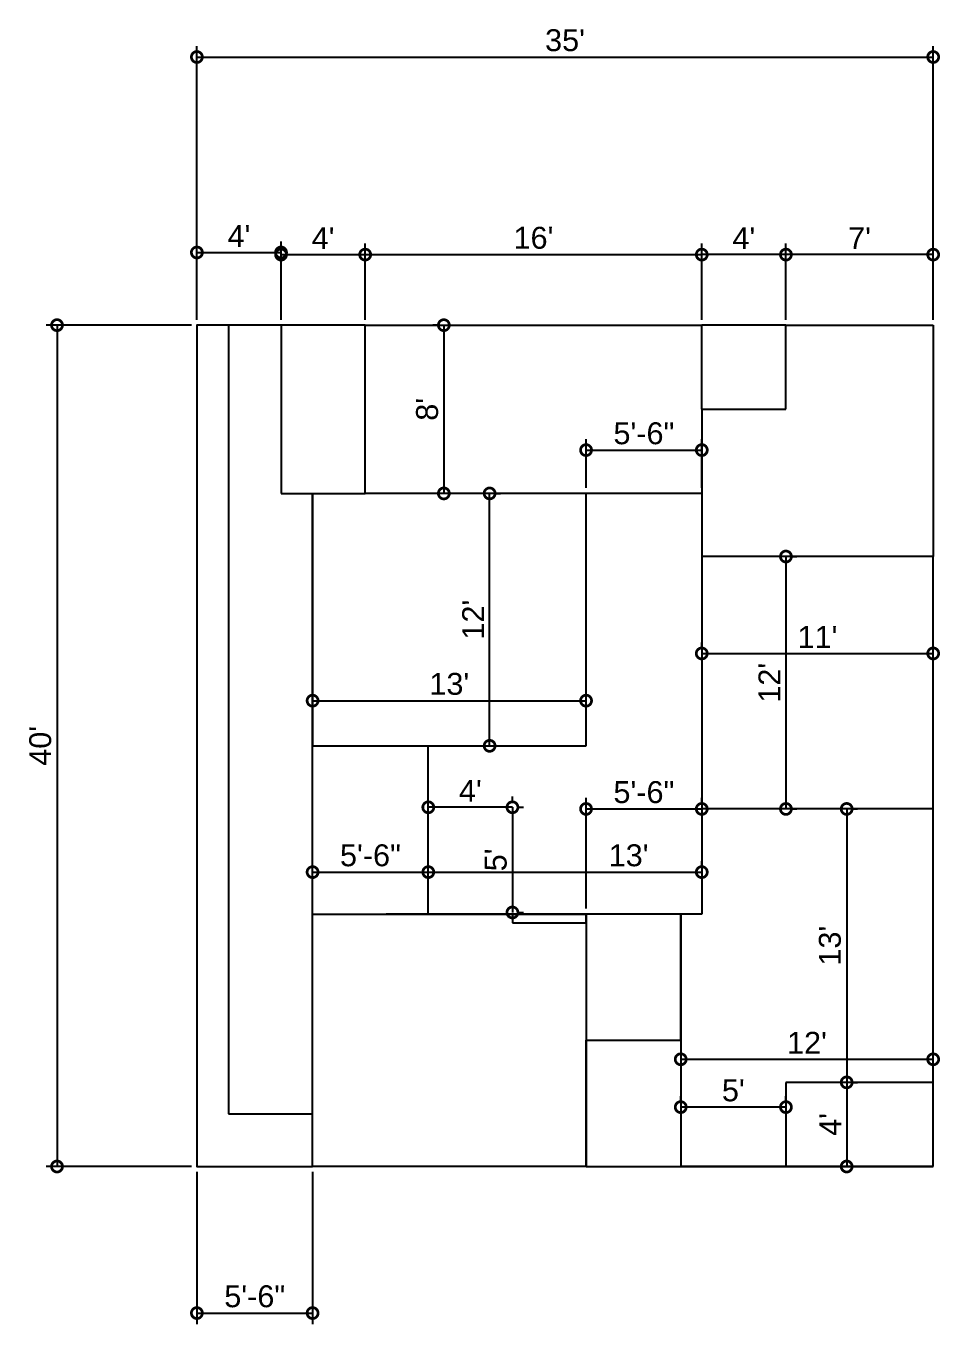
# Model space of a CAD drawing. Header units: feet. Extents: x 3402 to 3924, y -4314 to 48.
# Drawn here: x 3402 to 3924, y -2130 to -1389 of the extents above; entities that cross this region are included whole.
import ezdxf

# ---------------------------------------------------------------- set-up
doc = ezdxf.new("R2010")
doc.units = ezdxf.units.FT
doc.header["$MEASUREMENT"] = 0
for name, color, linetype in [('2d ciling', 52, 'Continuous'), ('2d doors', 82, 'Continuous'), ('2d walls', 9, 'Continuous'), ('dimentions', 230, 'Continuous')]:
    doc.layers.add(name, color=color, linetype=linetype)
doc.styles.get("Standard").update_dxf_attribs({"font": 'arial.ttf'})
doc.dimstyles.new('dimentions', dxfattribs={"dimscale": 5, "dimtxt": 2.5, "dimasz": 2.5, "dimexe": 1.25, "dimexo": 0.625, "dimtad": 1, "dimdec": 4, "dimzin": 0, "dimdsep": 46, "dimlunit": 4, "dimtxsty": 'Standard', "dimblk": 'DOTSMALL', "dimcen": 2.5, "dimadec": 0, "dimazin": 0, "dimtfac": 1, "dimtdec": 4, "dimtofl": 0, "dimtmove": 0, "dimatfit": 3, "dimfxl": 1, "dimtolj": 1, "dimtzin": 0, "dimarcsym": 0})

# ---------------------------------------------------------------- blocks, each defined once
blk = doc.blocks.new('_DotSmall')
at = {"color": 0, "linetype": 'ByBlock', "const_width": 0.5}
blk.add_lwpolyline([(-0.0625, 0, 1), (0.0625, 0, 1)], format="xyb", close=True, dxfattribs=at)
blk = doc.blocks.new('*D71')
at = {"layer": 'Defpoints', "color": 0, "transparency": 16777216}
for p in [(3499.76, -1559.78), (3419.98, -2039.78), (3499.76, -2039.78)]:
    blk.add_point(p, dxfattribs=at)
at = {"layer": 'dimentions', "color": 0, "lineweight": -2, "transparency": 16777216}
for p, q in [((3496.64, -1559.78), (3413.73, -1559.78)), ((3419.98, -1559.78), (3419.98, -2039.78)), ((3496.64, -2039.78), (3413.73, -2039.78))]:
    blk.add_line(p, q, dxfattribs=at)
at = {"layer": 'dimentions', "color": 0, "lineweight": -2, "transparency": 16777216, "xscale": 12.5, "yscale": 12.5, "zscale": 12.5}
for p, rotation in [((3419.98, -1559.78), 90), ((3419.98, -2039.78), 270)]:
    blk.add_blockref('_DotSmall', p, dxfattribs=dict(at, rotation=rotation))
at = {"layer": 'dimentions', "color": 0, "transparency": 16777216, "insert": (3410.47, -1799.78), "char_height": 12.5, "attachment_point": 5, "rotation": 90}
blk.add_mtext("\\A1;40'", dxfattribs=at)
blk = doc.blocks.new('*D72')
at = {"layer": 'Defpoints', "color": 0, "transparency": 16777216}
for p in [(3499.76, -2039.78), (3565.76, -2039.78), (3565.76, -2123.41)]:
    blk.add_point(p, dxfattribs=at)
at = {"layer": 'dimentions', "color": 0, "lineweight": -2, "transparency": 16777216}
for p, q in [((3499.76, -2042.9), (3499.76, -2129.66)), ((3565.76, -2042.9), (3565.76, -2129.66)), ((3499.76, -2123.41), (3565.76, -2123.41))]:
    blk.add_line(p, q, dxfattribs=at)
at = {"layer": 'dimentions', "color": 0, "lineweight": -2, "transparency": 16777216, "xscale": 12.5, "yscale": 12.5, "zscale": 12.5, "rotation": 180}
blk.add_blockref('_DotSmall', (3499.76, -2123.41), dxfattribs=at)
at = {"layer": 'dimentions', "color": 0, "lineweight": -2, "transparency": 16777216, "xscale": 12.5, "yscale": 12.5, "zscale": 12.5}
blk.add_blockref('_DotSmall', (3565.76, -2123.41), dxfattribs=at)
at = {"layer": 'dimentions', "color": 0, "transparency": 16777216, "insert": (3532.76, -2113.9), "char_height": 12.5, "attachment_point": 5}
blk.add_mtext('\\A1;5\'-6"', dxfattribs=at)
blk = doc.blocks.new('*D73')
at = {"layer": 'Defpoints', "color": 0, "transparency": 16777216}
for p in [(3787.76, -1519.53), (3595.76, -1559.78), (3787.76, -1559.78)]:
    blk.add_point(p, dxfattribs=at)
at = {"layer": 'dimentions', "color": 0, "lineweight": -2, "transparency": 16777216}
for p, q in [((3595.76, -1556.65), (3595.76, -1513.28)), ((3787.76, -1556.65), (3787.76, -1513.28)), ((3595.76, -1519.53), (3787.76, -1519.53))]:
    blk.add_line(p, q, dxfattribs=at)
at = {"layer": 'dimentions', "color": 0, "lineweight": -2, "transparency": 16777216, "xscale": 12.5, "yscale": 12.5, "zscale": 12.5, "rotation": 180}
blk.add_blockref('_DotSmall', (3595.76, -1519.53), dxfattribs=at)
at = {"layer": 'dimentions', "color": 0, "lineweight": -2, "transparency": 16777216, "xscale": 12.5, "yscale": 12.5, "zscale": 12.5}
blk.add_blockref('_DotSmall', (3787.76, -1519.53), dxfattribs=at)
at = {"layer": 'dimentions', "color": 0, "transparency": 16777216, "insert": (3691.76, -1510.02), "char_height": 12.5, "attachment_point": 5}
blk.add_mtext("\\A1;16'", dxfattribs=at)
blk = doc.blocks.new('*D70')
at = {"layer": 'Defpoints', "color": 0, "transparency": 16777216}
for p in [(3640.63, -1559.78), (3640.63, -1655.78), (3640.63, -1655.78)]:
    blk.add_point(p, dxfattribs=at)
at = {"layer": 'dimentions', "color": 0, "lineweight": -2, "transparency": 16777216}
for p, q in [((3637.51, -1559.78), (3634.38, -1559.78)), ((3640.63, -1559.78), (3640.63, -1655.78)), ((3637.51, -1655.78), (3634.38, -1655.78))]:
    blk.add_line(p, q, dxfattribs=at)
at = {"layer": 'dimentions', "color": 0, "lineweight": -2, "transparency": 16777216, "xscale": 12.5, "yscale": 12.5, "zscale": 12.5}
for p, rotation in [((3640.63, -1559.78), 90), ((3640.63, -1655.78), 270)]:
    blk.add_blockref('_DotSmall', p, dxfattribs=dict(at, rotation=rotation))
at = {"layer": 'dimentions', "color": 0, "transparency": 16777216, "insert": (3631.13, -1607.78), "char_height": 12.5, "attachment_point": 5, "rotation": 90}
blk.add_mtext("\\A1;8'", dxfattribs=at)
blk = doc.blocks.new('*D74')
at = {"layer": 'Defpoints', "color": 0, "transparency": 16777216}
for p in [(3787.76, -1631.06), (3721.76, -1655.78), (3787.76, -1655.78)]:
    blk.add_point(p, dxfattribs=at)
at = {"layer": 'dimentions', "color": 0, "lineweight": -2, "transparency": 16777216}
for p, q in [((3721.76, -1652.65), (3721.76, -1624.81)), ((3787.76, -1652.65), (3787.76, -1624.81)), ((3721.76, -1631.06), (3787.76, -1631.06))]:
    blk.add_line(p, q, dxfattribs=at)
at = {"layer": 'dimentions', "color": 0, "lineweight": -2, "transparency": 16777216, "xscale": 12.5, "yscale": 12.5, "zscale": 12.5, "rotation": 180}
blk.add_blockref('_DotSmall', (3721.76, -1631.06), dxfattribs=at)
at = {"layer": 'dimentions', "color": 0, "lineweight": -2, "transparency": 16777216, "xscale": 12.5, "yscale": 12.5, "zscale": 12.5}
blk.add_blockref('_DotSmall', (3787.76, -1631.06), dxfattribs=at)
at = {"layer": 'dimentions', "color": 0, "transparency": 16777216, "insert": (3754.76, -1621.55), "char_height": 12.5, "attachment_point": 5}
blk.add_mtext('\\A1;5\'-6"', dxfattribs=at)
blk = doc.blocks.new('*D75')
at = {"layer": 'Defpoints', "color": 0, "transparency": 16777216}
for p in [(3666.74, -1655.78), (3666.74, -1655.78), (3666.74, -1799.78)]:
    blk.add_point(p, dxfattribs=at)
at = {"layer": 'dimentions', "color": 0, "lineweight": -2, "transparency": 16777216}
for p, q in [((3666.74, -1799.78), (3666.74, -1655.78)), ((3669.87, -1655.78), (3672.99, -1655.78)), ((3669.87, -1799.78), (3672.99, -1799.78))]:
    blk.add_line(p, q, dxfattribs=at)
at = {"layer": 'dimentions', "color": 0, "lineweight": -2, "transparency": 16777216, "xscale": 12.5, "yscale": 12.5, "zscale": 12.5}
for p, rotation in [((3666.74, -1655.78), 90), ((3666.74, -1799.78), 270)]:
    blk.add_blockref('_DotSmall', p, dxfattribs=dict(at, rotation=rotation))
at = {"layer": 'dimentions', "color": 0, "transparency": 16777216, "insert": (3657.34, -1727.78), "char_height": 12.5, "attachment_point": 5, "rotation": 90}
blk.add_mtext("\\A1;12'", dxfattribs=at)
blk = doc.blocks.new('*D76')
at = {"layer": 'Defpoints', "color": 0, "transparency": 16777216}
for p in [(3565.76, -1774.02), (3721.76, -1774.02), (3721.76, -1774.02)]:
    blk.add_point(p, dxfattribs=at)
at = {"layer": 'dimentions', "color": 0, "lineweight": -2, "transparency": 16777216}
for p, q in [((3721.76, -1770.89), (3721.76, -1767.77)), ((3565.76, -1774.02), (3721.76, -1774.02)), ((3565.76, -1777.14), (3565.76, -1780.27))]:
    blk.add_line(p, q, dxfattribs=at)
at = {"layer": 'dimentions', "color": 0, "lineweight": -2, "transparency": 16777216, "xscale": 12.5, "yscale": 12.5, "zscale": 12.5, "rotation": 180}
blk.add_blockref('_DotSmall', (3565.76, -1774.02), dxfattribs=at)
at = {"layer": 'dimentions', "color": 0, "lineweight": -2, "transparency": 16777216, "xscale": 12.5, "yscale": 12.5, "zscale": 12.5}
blk.add_blockref('_DotSmall', (3721.76, -1774.02), dxfattribs=at)
at = {"layer": 'dimentions', "color": 0, "transparency": 16777216, "insert": (3643.76, -1764.51), "char_height": 12.5, "attachment_point": 5}
blk.add_mtext("\\A1;13'", dxfattribs=at)
blk = doc.blocks.new('*D77')
at = {"layer": 'Defpoints', "color": 0, "transparency": 16777216}
for p in [(3547.76, -1518.32), (3499.76, -1559.78), (3547.76, -1559.78)]:
    blk.add_point(p, dxfattribs=at)
at = {"layer": 'dimentions', "color": 0, "lineweight": -2, "transparency": 16777216}
for p, q in [((3499.76, -1556.65), (3499.76, -1512.07)), ((3547.76, -1556.65), (3547.76, -1512.07)), ((3499.76, -1518.32), (3547.76, -1518.32))]:
    blk.add_line(p, q, dxfattribs=at)
at = {"layer": 'dimentions', "color": 0, "lineweight": -2, "transparency": 16777216, "xscale": 12.5, "yscale": 12.5, "zscale": 12.5, "rotation": 180}
blk.add_blockref('_DotSmall', (3499.76, -1518.32), dxfattribs=at)
at = {"layer": 'dimentions', "color": 0, "lineweight": -2, "transparency": 16777216, "xscale": 12.5, "yscale": 12.5, "zscale": 12.5}
blk.add_blockref('_DotSmall', (3547.76, -1518.32), dxfattribs=at)
at = {"layer": 'dimentions', "color": 0, "transparency": 16777216, "insert": (3523.76, -1508.94), "char_height": 12.5, "attachment_point": 5}
blk.add_mtext("\\A1;4'", dxfattribs=at)
blk = doc.blocks.new('*D78')
at = {"layer": 'Defpoints', "color": 0, "transparency": 16777216}
for p in [(3595.76, -1519.53), (3547.76, -1559.78), (3595.76, -1559.78)]:
    blk.add_point(p, dxfattribs=at)
at = {"layer": 'dimentions', "color": 0, "lineweight": -2, "transparency": 16777216}
for p, q in [((3547.76, -1556.65), (3547.76, -1513.28)), ((3595.76, -1556.65), (3595.76, -1513.28)), ((3547.76, -1519.53), (3595.76, -1519.53))]:
    blk.add_line(p, q, dxfattribs=at)
at = {"layer": 'dimentions', "color": 0, "lineweight": -2, "transparency": 16777216, "xscale": 12.5, "yscale": 12.5, "zscale": 12.5, "rotation": 180}
blk.add_blockref('_DotSmall', (3547.76, -1519.53), dxfattribs=at)
at = {"layer": 'dimentions', "color": 0, "lineweight": -2, "transparency": 16777216, "xscale": 12.5, "yscale": 12.5, "zscale": 12.5}
blk.add_blockref('_DotSmall', (3595.76, -1519.53), dxfattribs=at)
at = {"layer": 'dimentions', "color": 0, "transparency": 16777216, "insert": (3571.76, -1510.15), "char_height": 12.5, "attachment_point": 5}
blk.add_mtext("\\A1;4'", dxfattribs=at)
blk = doc.blocks.new('*D79')
at = {"layer": 'Defpoints', "color": 0, "transparency": 16777216}
for p in [(3835.76, -1519.53), (3835.76, -1559.78), (3919.76, -1559.78)]:
    blk.add_point(p, dxfattribs=at)
at = {"layer": 'dimentions', "color": 0, "lineweight": -2, "transparency": 16777216}
for p, q in [((3835.76, -1556.65), (3835.76, -1513.28)), ((3919.76, -1556.65), (3919.76, -1513.28)), ((3919.76, -1519.53), (3835.76, -1519.53))]:
    blk.add_line(p, q, dxfattribs=at)
at = {"layer": 'dimentions', "color": 0, "lineweight": -2, "transparency": 16777216, "xscale": 12.5, "yscale": 12.5, "zscale": 12.5, "rotation": 180}
blk.add_blockref('_DotSmall', (3835.76, -1519.53), dxfattribs=at)
at = {"layer": 'dimentions', "color": 0, "lineweight": -2, "transparency": 16777216, "xscale": 12.5, "yscale": 12.5, "zscale": 12.5}
blk.add_blockref('_DotSmall', (3919.76, -1519.53), dxfattribs=at)
at = {"layer": 'dimentions', "color": 0, "transparency": 16777216, "insert": (3877.76, -1510.15), "char_height": 12.5, "attachment_point": 5}
blk.add_mtext("\\A1;7'", dxfattribs=at)
blk = doc.blocks.new('*D80')
at = {"layer": 'Defpoints', "color": 0, "transparency": 16777216}
for p in [(3919.76, -1406.8), (3499.76, -1559.78), (3919.76, -1559.78)]:
    blk.add_point(p, dxfattribs=at)
at = {"layer": 'dimentions', "color": 0, "lineweight": -2, "transparency": 16777216}
for p, q in [((3499.76, -1556.65), (3499.76, -1400.55)), ((3499.76, -1406.8), (3919.76, -1406.8)), ((3919.76, -1556.65), (3919.76, -1400.55))]:
    blk.add_line(p, q, dxfattribs=at)
at = {"layer": 'dimentions', "color": 0, "lineweight": -2, "transparency": 16777216, "xscale": 12.5, "yscale": 12.5, "zscale": 12.5, "rotation": 180}
blk.add_blockref('_DotSmall', (3499.76, -1406.8), dxfattribs=at)
at = {"layer": 'dimentions', "color": 0, "lineweight": -2, "transparency": 16777216, "xscale": 12.5, "yscale": 12.5, "zscale": 12.5}
blk.add_blockref('_DotSmall', (3919.76, -1406.8), dxfattribs=at)
at = {"layer": 'dimentions', "color": 0, "transparency": 16777216, "insert": (3709.76, -1397.29), "char_height": 12.5, "attachment_point": 5}
blk.add_mtext("\\A1;35'", dxfattribs=at)
blk = doc.blocks.new('*D81')
at = {"layer": 'Defpoints', "color": 0, "transparency": 16777216}
for p in [(3835.76, -1691.78), (3835.76, -1835.78), (3835.76, -1835.78)]:
    blk.add_point(p, dxfattribs=at)
at = {"layer": 'dimentions', "color": 0, "lineweight": -2, "transparency": 16777216}
for p, q in [((3835.76, -1691.78), (3835.76, -1835.78)), ((3838.89, -1691.78), (3842.01, -1691.78)), ((3838.89, -1835.78), (3842.01, -1835.78))]:
    blk.add_line(p, q, dxfattribs=at)
at = {"layer": 'dimentions', "color": 0, "lineweight": -2, "transparency": 16777216, "xscale": 12.5, "yscale": 12.5, "zscale": 12.5}
for p, rotation in [((3835.76, -1691.78), 90), ((3835.76, -1835.78), 270)]:
    blk.add_blockref('_DotSmall', p, dxfattribs=dict(at, rotation=rotation))
at = {"layer": 'dimentions', "color": 0, "transparency": 16777216, "insert": (3826.36, -1763.78), "char_height": 12.5, "attachment_point": 5, "rotation": 90}
blk.add_mtext("\\A1;12'", dxfattribs=at)
blk = doc.blocks.new('*D82')
at = {"layer": 'Defpoints', "color": 0, "transparency": 16777216}
for p in [(3787.76, -1747.08), (3919.76, -1747.08), (3919.76, -1747.08)]:
    blk.add_point(p, dxfattribs=at)
at = {"layer": 'dimentions', "color": 0, "lineweight": -2, "transparency": 16777216}
for p, q in [((3787.76, -1743.96), (3787.76, -1740.83)), ((3787.76, -1747.08), (3919.76, -1747.08)), ((3919.76, -1743.96), (3919.76, -1740.83))]:
    blk.add_line(p, q, dxfattribs=at)
at = {"layer": 'dimentions', "color": 0, "lineweight": -2, "transparency": 16777216, "xscale": 12.5, "yscale": 12.5, "zscale": 12.5, "rotation": 180}
blk.add_blockref('_DotSmall', (3787.76, -1747.08), dxfattribs=at)
at = {"layer": 'dimentions', "color": 0, "lineweight": -2, "transparency": 16777216, "xscale": 12.5, "yscale": 12.5, "zscale": 12.5}
blk.add_blockref('_DotSmall', (3919.76, -1747.08), dxfattribs=at)
at = {"layer": 'dimentions', "color": 0, "transparency": 16777216, "insert": (3853.76, -1737.68), "char_height": 12.5, "attachment_point": 5}
blk.add_mtext("\\A1;11'", dxfattribs=at)
blk = doc.blocks.new('*D83')
at = {"layer": 'Defpoints', "color": 0, "transparency": 16777216}
for p in [(3787.76, -1519.53), (3787.76, -1559.58), (3835.76, -1559.58)]:
    blk.add_point(p, dxfattribs=at)
at = {"layer": 'dimentions', "color": 0, "lineweight": -2, "transparency": 16777216}
for p, q in [((3787.76, -1556.45), (3787.76, -1513.28)), ((3835.76, -1556.45), (3835.76, -1513.28)), ((3835.76, -1519.53), (3787.76, -1519.53))]:
    blk.add_line(p, q, dxfattribs=at)
at = {"layer": 'dimentions', "color": 0, "lineweight": -2, "transparency": 16777216, "xscale": 12.5, "yscale": 12.5, "zscale": 12.5, "rotation": 180}
blk.add_blockref('_DotSmall', (3787.76, -1519.53), dxfattribs=at)
at = {"layer": 'dimentions', "color": 0, "lineweight": -2, "transparency": 16777216, "xscale": 12.5, "yscale": 12.5, "zscale": 12.5}
blk.add_blockref('_DotSmall', (3835.76, -1519.53), dxfattribs=at)
at = {"layer": 'dimentions', "color": 0, "transparency": 16777216, "insert": (3811.76, -1510.15), "char_height": 12.5, "attachment_point": 5}
blk.add_mtext("\\A1;4'", dxfattribs=at)
blk = doc.blocks.new('*D68')
at = {"layer": 'Defpoints', "color": 0, "transparency": 16777216}
for p in [(3631.76, -1871.83), (3787.76, -1871.83), (3787.76, -1871.83)]:
    blk.add_point(p, dxfattribs=at)
at = {"layer": 'dimentions', "color": 0, "lineweight": -2, "transparency": 16777216}
for p, q in [((3631.76, -1868.71), (3631.76, -1865.58)), ((3787.76, -1868.71), (3787.76, -1865.58)), ((3631.76, -1871.83), (3787.76, -1871.83))]:
    blk.add_line(p, q, dxfattribs=at)
at = {"layer": 'dimentions', "color": 0, "lineweight": -2, "transparency": 16777216, "xscale": 12.5, "yscale": 12.5, "zscale": 12.5, "rotation": 180}
blk.add_blockref('_DotSmall', (3631.76, -1871.83), dxfattribs=at)
at = {"layer": 'dimentions', "color": 0, "lineweight": -2, "transparency": 16777216, "xscale": 12.5, "yscale": 12.5, "zscale": 12.5}
blk.add_blockref('_DotSmall', (3787.76, -1871.83), dxfattribs=at)
at = {"layer": 'dimentions', "color": 0, "transparency": 16777216, "insert": (3746.02, -1862.32), "char_height": 12.5, "attachment_point": 5}
blk.add_mtext("\\A1;13'", dxfattribs=at)
blk = doc.blocks.new('*D84')
at = {"layer": 'Defpoints', "color": 0, "transparency": 16777216}
for p in [(3870.42, -1835.78), (3870.42, -1991.78), (3870.42, -1991.78)]:
    blk.add_point(p, dxfattribs=at)
at = {"layer": 'dimentions', "color": 0, "lineweight": -2, "transparency": 16777216}
for p, q in [((3870.42, -1835.78), (3870.42, -1991.78)), ((3873.54, -1835.78), (3876.67, -1835.78)), ((3873.54, -1991.78), (3876.67, -1991.78))]:
    blk.add_line(p, q, dxfattribs=at)
at = {"layer": 'dimentions', "color": 0, "lineweight": -2, "transparency": 16777216, "xscale": 12.5, "yscale": 12.5, "zscale": 12.5}
for p, rotation in [((3870.42, -1835.78), 90), ((3870.42, -1991.78), 270)]:
    blk.add_blockref('_DotSmall', p, dxfattribs=dict(at, rotation=rotation))
at = {"layer": 'dimentions', "color": 0, "transparency": 16777216, "insert": (3860.9, -1913.78), "char_height": 12.5, "attachment_point": 5, "rotation": 90}
blk.add_mtext("\\A1;13'", dxfattribs=at)
blk = doc.blocks.new('*D85')
at = {"layer": 'Defpoints', "color": 0, "transparency": 16777216}
for p in [(3775.76, -1978.61), (3919.76, -1978.61), (3919.76, -1978.61)]:
    blk.add_point(p, dxfattribs=at)
at = {"layer": 'dimentions', "color": 0, "lineweight": -2, "transparency": 16777216}
for p, q in [((3919.76, -1975.48), (3919.76, -1972.36)), ((3775.76, -1978.61), (3919.76, -1978.61)), ((3775.76, -1981.73), (3775.76, -1984.86))]:
    blk.add_line(p, q, dxfattribs=at)
at = {"layer": 'dimentions', "color": 0, "lineweight": -2, "transparency": 16777216, "xscale": 12.5, "yscale": 12.5, "zscale": 12.5, "rotation": 180}
blk.add_blockref('_DotSmall', (3775.76, -1978.61), dxfattribs=at)
at = {"layer": 'dimentions', "color": 0, "lineweight": -2, "transparency": 16777216, "xscale": 12.5, "yscale": 12.5, "zscale": 12.5}
blk.add_blockref('_DotSmall', (3919.76, -1978.61), dxfattribs=at)
at = {"layer": 'dimentions', "color": 0, "transparency": 16777216, "insert": (3847.76, -1969.21), "char_height": 12.5, "attachment_point": 5}
blk.add_mtext("\\A1;12'", dxfattribs=at)
blk = doc.blocks.new('*D66')
at = {"layer": 'Defpoints', "color": 0, "transparency": 16777216}
for p in [(3870.42, -1991.78), (3870.42, -2039.78), (3870.42, -2039.78)]:
    blk.add_point(p, dxfattribs=at)
at = {"layer": 'dimentions', "color": 0, "lineweight": -2, "transparency": 16777216}
for p, q in [((3870.42, -1991.78), (3870.42, -2039.78)), ((3873.54, -1991.78), (3876.67, -1991.78)), ((3873.54, -2039.78), (3876.67, -2039.78))]:
    blk.add_line(p, q, dxfattribs=at)
at = {"layer": 'dimentions', "color": 0, "lineweight": -2, "transparency": 16777216, "xscale": 12.5, "yscale": 12.5, "zscale": 12.5}
for p, rotation in [((3870.42, -1991.78), 90), ((3870.42, -2039.78), 270)]:
    blk.add_blockref('_DotSmall', p, dxfattribs=dict(at, rotation=rotation))
at = {"layer": 'dimentions', "color": 0, "transparency": 16777216, "insert": (3861.04, -2015.78), "char_height": 12.5, "attachment_point": 5, "rotation": 90}
blk.add_mtext("\\A1;4'", dxfattribs=at)
blk = doc.blocks.new('*D86')
at = {"layer": 'Defpoints', "color": 0, "transparency": 16777216}
for p in [(3775.76, -2005.9), (3775.76, -2005.9), (3835.76, -2005.9)]:
    blk.add_point(p, dxfattribs=at)
at = {"layer": 'dimentions', "color": 0, "lineweight": -2, "transparency": 16777216}
for p, q in [((3775.76, -2002.77), (3775.76, -1999.65)), ((3835.76, -2005.9), (3775.76, -2005.9)), ((3835.76, -2002.77), (3835.76, -1999.65))]:
    blk.add_line(p, q, dxfattribs=at)
at = {"layer": 'dimentions', "color": 0, "lineweight": -2, "transparency": 16777216, "xscale": 12.5, "yscale": 12.5, "zscale": 12.5, "rotation": 180}
blk.add_blockref('_DotSmall', (3775.76, -2005.9), dxfattribs=at)
at = {"layer": 'dimentions', "color": 0, "lineweight": -2, "transparency": 16777216, "xscale": 12.5, "yscale": 12.5, "zscale": 12.5}
blk.add_blockref('_DotSmall', (3835.76, -2005.9), dxfattribs=at)
at = {"layer": 'dimentions', "color": 0, "transparency": 16777216, "insert": (3805.76, -1996.42), "char_height": 12.5, "attachment_point": 5}
blk.add_mtext("\\A1;5'", dxfattribs=at)
blk = doc.blocks.new('*D67')
at = {"layer": 'Defpoints', "color": 0, "transparency": 16777216}
for p in [(3631.76, -1834.85), (3631.76, -1834.85), (3679.76, -1834.85)]:
    blk.add_point(p, dxfattribs=at)
at = {"layer": 'dimentions', "color": 0, "lineweight": -2, "transparency": 16777216}
for p, q in [((3631.76, -1831.73), (3631.76, -1828.6)), ((3679.76, -1831.73), (3679.76, -1828.6)), ((3679.76, -1834.85), (3631.76, -1834.85))]:
    blk.add_line(p, q, dxfattribs=at)
at = {"layer": 'dimentions', "color": 0, "lineweight": -2, "transparency": 16777216, "xscale": 12.5, "yscale": 12.5, "zscale": 12.5, "rotation": 180}
blk.add_blockref('_DotSmall', (3631.76, -1834.85), dxfattribs=at)
at = {"layer": 'dimentions', "color": 0, "lineweight": -2, "transparency": 16777216, "xscale": 12.5, "yscale": 12.5, "zscale": 12.5}
blk.add_blockref('_DotSmall', (3679.76, -1834.85), dxfattribs=at)
at = {"layer": 'dimentions', "color": 0, "transparency": 16777216, "insert": (3655.76, -1825.48), "char_height": 12.5, "attachment_point": 5}
blk.add_mtext("\\A1;4'", dxfattribs=at)
blk = doc.blocks.new('*D69')
at = {"layer": 'Defpoints', "color": 0, "transparency": 16777216}
for p in [(3565.76, -1871.83), (3631.76, -1871.83), (3631.76, -1871.83)]:
    blk.add_point(p, dxfattribs=at)
at = {"layer": 'dimentions', "color": 0, "lineweight": -2, "transparency": 16777216}
for p, q in [((3565.76, -1868.71), (3565.76, -1865.58)), ((3631.76, -1868.71), (3631.76, -1865.58)), ((3565.76, -1871.83), (3631.76, -1871.83))]:
    blk.add_line(p, q, dxfattribs=at)
at = {"layer": 'dimentions', "color": 0, "lineweight": -2, "transparency": 16777216, "xscale": 12.5, "yscale": 12.5, "zscale": 12.5, "rotation": 180}
blk.add_blockref('_DotSmall', (3565.76, -1871.83), dxfattribs=at)
at = {"layer": 'dimentions', "color": 0, "lineweight": -2, "transparency": 16777216, "xscale": 12.5, "yscale": 12.5, "zscale": 12.5}
blk.add_blockref('_DotSmall', (3631.76, -1871.83), dxfattribs=at)
at = {"layer": 'dimentions', "color": 0, "transparency": 16777216, "insert": (3598.76, -1862.32), "char_height": 12.5, "attachment_point": 5}
blk.add_mtext('\\A1;5\'-6"', dxfattribs=at)
blk = doc.blocks.new('*D87')
at = {"layer": 'Defpoints', "color": 0, "transparency": 16777216}
for p in [(3787.76, -1835.78), (3787.76, -1835.78), (3721.76, -1895.78)]:
    blk.add_point(p, dxfattribs=at)
at = {"layer": 'dimentions', "color": 0, "lineweight": -2, "transparency": 16777216}
for p, q in [((3721.76, -1892.65), (3721.76, -1829.53)), ((3721.76, -1835.78), (3787.76, -1835.78)), ((3787.76, -1832.65), (3787.76, -1829.53))]:
    blk.add_line(p, q, dxfattribs=at)
at = {"layer": 'dimentions', "color": 0, "lineweight": -2, "transparency": 16777216, "xscale": 12.5, "yscale": 12.5, "zscale": 12.5, "rotation": 180}
blk.add_blockref('_DotSmall', (3721.76, -1835.78), dxfattribs=at)
at = {"layer": 'dimentions', "color": 0, "lineweight": -2, "transparency": 16777216, "xscale": 12.5, "yscale": 12.5, "zscale": 12.5}
blk.add_blockref('_DotSmall', (3787.76, -1835.78), dxfattribs=at)
at = {"layer": 'dimentions', "color": 0, "transparency": 16777216, "insert": (3754.76, -1826.27), "char_height": 12.5, "attachment_point": 5}
blk.add_mtext('\\A1;5\'-6"', dxfattribs=at)
blk = doc.blocks.new('*D65')
at = {"layer": 'Defpoints', "color": 0, "transparency": 16777216}
for p in [(3679.76, -1834.85), (3679.76, -1894.85), (3679.76, -1894.85)]:
    blk.add_point(p, dxfattribs=at)
at = {"layer": 'dimentions', "color": 0, "lineweight": -2, "transparency": 16777216}
for p, q in [((3679.76, -1834.85), (3679.76, -1894.85)), ((3682.89, -1834.85), (3686.01, -1834.85)), ((3682.89, -1894.85), (3686.01, -1894.85))]:
    blk.add_line(p, q, dxfattribs=at)
at = {"layer": 'dimentions', "color": 0, "lineweight": -2, "transparency": 16777216, "xscale": 12.5, "yscale": 12.5, "zscale": 12.5}
for p, rotation in [((3679.76, -1834.85), 90), ((3679.76, -1894.85), 270)]:
    blk.add_blockref('_DotSmall', p, dxfattribs=dict(at, rotation=rotation))
at = {"layer": 'dimentions', "color": 0, "transparency": 16777216, "insert": (3670.28, -1864.85), "char_height": 12.5, "attachment_point": 5, "rotation": 90}
blk.add_mtext("\\A1;5'", dxfattribs=at)

msp = doc.modelspace()

# ---------------------------------------------------------------- linework, layer by layer
at = {"layer": '2d ciling'}
for p, q in [((3517.76163, -1559.77963), (3517.76163, -2009.77963)), ((3787.76163, -1607.77963), (3787.76163, -1559.77963)), ((3517.76163, -2009.77963), (3565.76163, -2009.77963))]:
    msp.add_line(p, q, dxfattribs=at)
at = {"layer": '2d doors'}
msp.add_lwpolyline([(3679.76163, -1900.77963), (3721.76163, -1900.77963), (3721.76163, -1895.77963), (3679.76163, -1895.77963)], close=True, dxfattribs=at)
at = {"layer": '2d walls'}
for p, q in [((3547.76163, -1559.77963), (3547.76163, -1655.77963)), ((3595.76163, -1559.77963), (3547.76163, -1559.77963)), ((3595.76163, -1655.77963), (3595.76163, -1559.77963)), ((3595.76163, -1559.77963), (3787.76163, -1559.77963)), ((3835.76163, -1559.77963), (3919.76163, -1559.77963)), ((3919.76163, -1559.77963), (3919.76163, -1691.77963)), ((3787.76163, -1607.77963), (3787.76163, -1655.77963)), ((3787.76163, -1607.77963), (3835.76163, -1607.77963)), ((3547.76163, -1655.77963), (3595.76163, -1655.77963)), ((3565.76163, -1655.77963), (3565.76163, -1799.77963)), ((3787.76163, -1655.77963), (3595.76163, -1655.77963)), ((3721.76163, -1799.77963), (3721.76163, -1655.77963)), ((3787.76163, -1655.77963), (3787.76163, -1793.77963)), ((3835.76163, -1691.77963), (3787.76163, -1691.77963)), ((3919.76163, -1691.77963), (3835.76163, -1691.77963)), ((3919.76163, -2039.77963), (3919.76163, -1691.77963)), ((3787.76163, -1793.77963), (3787.76163, -1895.77963)), ((3565.76163, -1799.77963), (3721.76163, -1799.77963)), ((3631.76163, -1895.77963), (3631.76163, -1799.77963)), ((3919.76163, -1835.77963), (3787.76163, -1835.77963)), ((3919.76163, -1991.77963), (3919.76163, -1835.77963)), ((3565.76163, -2039.77963), (3565.76163, -1895.77963)), ((3565.76163, -1895.77963), (3721.76163, -1895.77963)), ((3679.76163, -1895.77963), (3607.76163, -1895.77963)), ((3721.76163, -1895.77963), (3721.76163, -2039.77963)), ((3775.76163, -1895.77963), (3721.76163, -1895.77963)), ((3775.76163, -1967.77963), (3775.76163, -1895.77963)), ((3775.76163, -1895.77963), (3775.76163, -2039.77963)), ((3787.76163, -1895.77963), (3775.76163, -1895.77963)), ((3721.76163, -2039.77963), (3721.76163, -1967.77963)), ((3721.76163, -1967.77963), (3775.76163, -1967.77963)), ((3919.76163, -1991.77963), (3835.76163, -1991.77963)), ((3835.76163, -1991.77963), (3835.76163, -2039.77963)), ((3721.76163, -2039.77963), (3565.76163, -2039.77963)), ((3721.76163, -2039.77963), (3919.76163, -2039.77963)), ((3919.76163, -2039.77963), (3775.76163, -2039.77963))]:
    msp.add_line(p, q, dxfattribs=at)
for points in [[(3547.76163, -1559.77963), (3499.76163, -1559.77963), (3499.76163, -2039.77963), (3565.76163, -2039.77963), (3565.76163, -1655.77963)], [(3835.76163, -1607.77963), (3835.76163, -1559.77963), (3787.76163, -1559.77963)], [(3787.76163, -1607.77963), (3787.76163, -1655.77963)]]:
    msp.add_lwpolyline(points, dxfattribs=at)

# ---------------------------------------------------------------- dimensions: what is measured, and where the dimension line sits
at = {"layer": 'dimentions'}
for base, p1, p2, picture, middle in [((3919.76163, -1406.79844), (3499.76163, -1559.77963), (3919.76163, -1559.77963), '*D80', (3709.76163, -1397.28701)), ((3547.76163, -1518.31558), (3499.76163, -1559.77963), (3547.76163, -1559.77963), '*D77', (3523.76163, -1508.94058)), ((3595.76163, -1519.52544), (3547.76163, -1559.77963), (3595.76163, -1559.77963), '*D78', (3571.76163, -1510.15044)), ((3787.76163, -1519.52544), (3595.76163, -1559.77963), (3787.76163, -1559.77963), '*D73', (3691.76163, -1510.01828)), ((3787.76163, -1519.52544), (3835.76163, -1559.57583), (3787.76163, -1559.57583), '*D83', (3811.76163, -1510.15044)), ((3835.76163, -1519.52544), (3919.76163, -1559.77963), (3835.76163, -1559.77963), '*D79', (3877.76163, -1510.15044)), ((3787.76163, -1631.05519), (3721.76163, -1655.77963), (3787.76163, -1655.77963), '*D74', (3754.76163, -1621.54803)), ((3919.76163, -1747.08171), (3787.76163, -1747.08171), (3919.76163, -1747.08171), '*D82', (3853.76163, -1737.68113)), ((3721.76163, -1774.01742), (3565.76163, -1774.01742), (3721.76163, -1774.01742), '*D76', (3643.76163, -1764.50599)), ((3631.76163, -1834.8532), (3679.76163, -1834.8532), (3631.76163, -1834.8532), '*D67', (3655.76163, -1825.4782)), ((3787.76163, -1835.77963), (3721.76163, -1895.77963), (3787.76163, -1835.77963), '*D87', (3754.76163, -1826.27247)), ((3631.76163, -1871.83042), (3565.76163, -1871.83042), (3631.76163, -1871.83042), '*D69', (3598.76163, -1862.32326)), ((3919.76163, -1978.60941), (3775.76163, -1978.60941), (3919.76163, -1978.60941), '*D85', (3847.76163, -1969.20883)), ((3775.76163, -2005.89728), (3835.76163, -2005.89728), (3775.76163, -2005.89728), '*D86', (3805.76163, -1996.4157)), ((3565.76163, -2123.40813), (3499.76163, -2039.77963), (3565.76163, -2039.77963), '*D72', (3532.76163, -2113.90097))]:
    dim = msp.add_linear_dim(base=base, p1=p1, p2=p2, dimstyle='dimentions', dxfattribs=at)
    dim.commit()
    dim.dimension.update_dxf_attribs({"geometry": picture, "text_midpoint": middle})
for base, p1, p2, picture, middle in [((3419.97551, -2039.77963), (3499.76163, -1559.77963), (3499.76163, -2039.77963), '*D71', (3410.46835, -1799.77963)), ((3666.74183, -1655.77963), (3666.74183, -1799.77963), (3666.74183, -1655.77963), '*D75', (3657.34125, -1727.77963)), ((3835.76163, -1835.77963), (3835.76163, -1691.77963), (3835.76163, -1835.77963), '*D81', (3826.36105, -1763.77963)), ((3679.76163, -1894.8532), (3679.76163, -1834.8532), (3679.76163, -1894.8532), '*D65', (3670.28005, -1864.8532)), ((3870.4156, -1991.77963), (3870.4156, -1835.77963), (3870.4156, -1991.77963), '*D84', (3860.90417, -1913.77963)), ((3870.4156, -2039.77963), (3870.4156, -1991.77963), (3870.4156, -2039.77963), '*D66', (3861.0406, -2015.77963))]:
    dim = msp.add_linear_dim(base=base, p1=p1, p2=p2, angle=90, dimstyle='dimentions', dxfattribs=at)
    dim.commit()
    dim.dimension.update_dxf_attribs({"geometry": picture, "text_midpoint": middle})
dim = msp.add_linear_dim(base=(3640.63229, -1655.77963), p1=(3640.63229, -1559.77963), p2=(3640.63229, -1655.77963), angle=90, dimstyle='dimentions', dxfattribs=at)
dim.commit()
dim.dimension.update_dxf_attribs({"geometry": '*D70', "text_midpoint": (3640.63229, -1607.77963), "dimtype": 160})
dim = msp.add_linear_dim(base=(3787.76163, -1871.83042), p1=(3631.76163, -1871.83042), p2=(3787.76163, -1871.83042), dimstyle='dimentions', dxfattribs=at)
dim.commit()
dim.dimension.update_dxf_attribs({"geometry": '*D68', "text_midpoint": (3746.02457, -1871.83042), "dimtype": 160})

doc.saveas('drawing.dxf')
